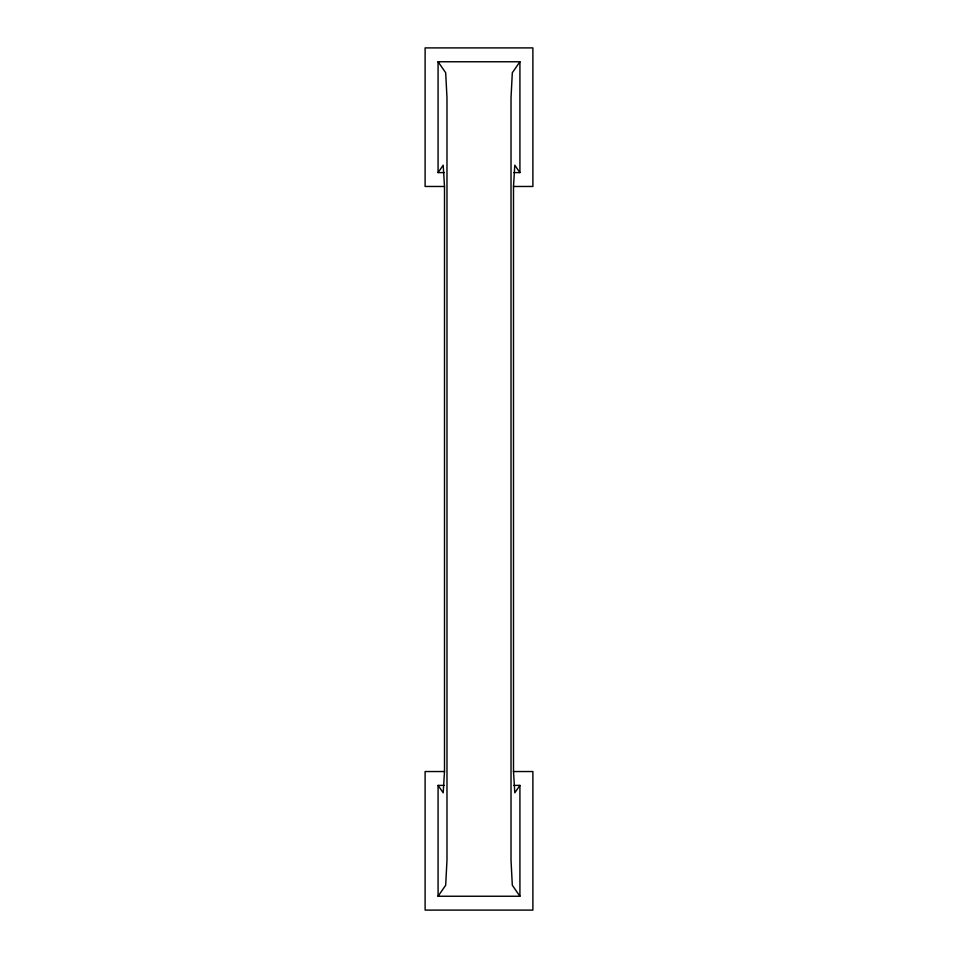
<?xml version="1.0" encoding="UTF-8"?>
<svg xmlns="http://www.w3.org/2000/svg" width="958" height="958" viewBox="0 0 958 958"><rect width="100%" height="100%" fill="white"/><g stroke="black" fill="none" stroke-linecap="round" stroke-linejoin="round"><path stroke-width="1.44" d="M444.177 785.392L438.081 785.392L443.207 792.817L444.5 771.537L444.5 186.487L443.207 165.183L438.081 172.608L444.177 172.608M513.823 785.392L519.919 785.392L514.793 792.817L513.5 771.537L513.5 186.487L514.793 165.183L519.919 172.608L513.823 172.608M438.081 172.608L438.081 61.755L519.919 61.755L512.314 72.76L511.021 97.8L511.021 860.2L512.314 885.24L519.919 896.245L438.081 896.245L438.081 785.392M438.081 896.245L445.686 885.24L446.979 860.2L446.979 97.8L445.686 72.76L438.081 61.755M513.5 186.487L532.888 186.463L532.888 47.9L425.113 47.9L425.113 186.463L444.5 186.487M444.5 771.537L425.113 771.537L425.113 910.1L532.888 910.1L532.888 771.537L513.5 771.537M519.919 61.755L519.919 172.608M519.919 785.392L519.919 896.245"/></g></svg>
